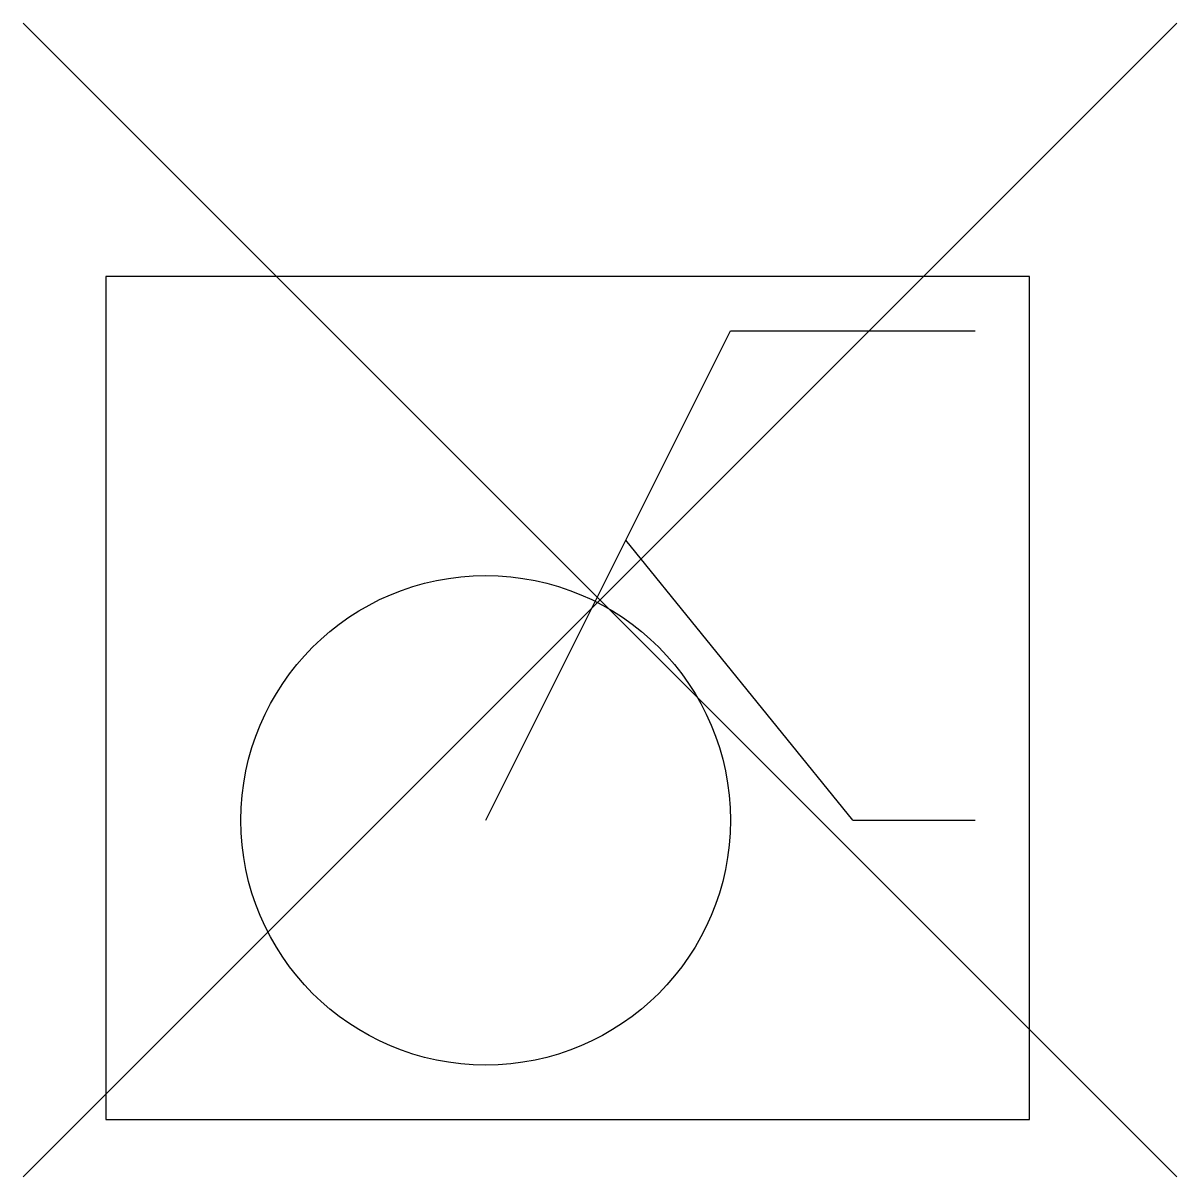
# Model space of a CAD drawing. Header units: metres. Extents: x -2.12 to 2.12, y -2.12 to 2.12.
import ezdxf

# ---------------------------------------------------------------- set-up
doc = ezdxf.new("R2010")
doc.units = ezdxf.units.M

msp = doc.modelspace()

# ---------------------------------------------------------------- linework, layer by layer
at = {"flags": 128}
for points in [[(-2.1213, 2.1213), (2.1213, -2.1213)], [(-2.1213, -2.1213), (2.1213, 2.1213)]]:
    msp.add_lwpolyline(points, dxfattribs=at)
msp.add_lwpolyline([(1.5797, 1.19), (-1.8175, 1.19), (-1.8175, -1.91), (1.5797, -1.91)], close=True)
for points in [[(-0.4203, -0.81), (0.4797, 0.99), (1.3797, 0.99)], [(0.9297, -0.81), (0.0949, 0.2204)], [(0.9297, -0.81), (1.3797, -0.81)]]:
    msp.add_lwpolyline(points)
msp.add_circle((-0.4203, -0.81), 0.9)

doc.saveas('drawing.dxf')
